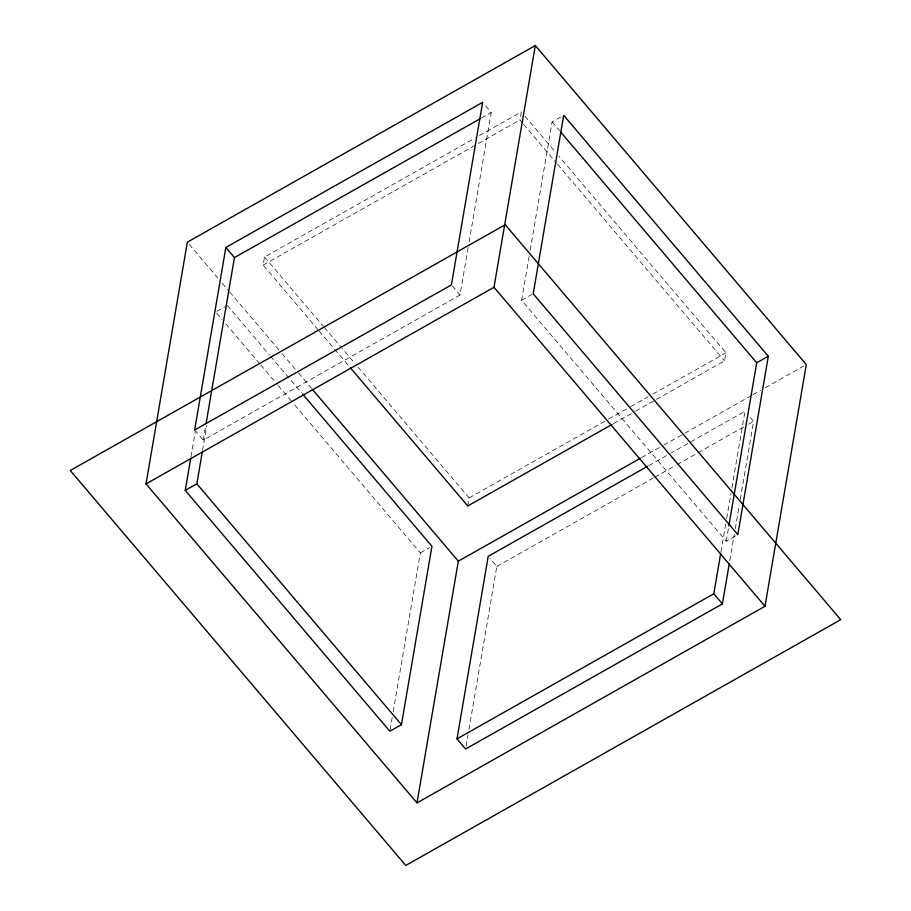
<?xml version="1.0" encoding="UTF-8"?>
<svg xmlns="http://www.w3.org/2000/svg" width="911" height="911" viewBox="0 0 911 911"><rect width="100%" height="100%" fill="white"/><g stroke="black" fill="none" stroke-linecap="round" stroke-linejoin="round"><path stroke-width="0.68" stroke-dasharray="4.55 3.42" d="M190.957 456.912L195.25 431.825M468.129 247.655L460.032 295.027L203.244 440.127L205.385 427.578M202.561 450.364L206.843 425.278M318.201 329.896L263.142 265.09L264.52 257.027L474.392 138.449M469.074 242.087L491.234 112.497L484.345 104.401M390.09 729.836L392.231 717.299M393.188 711.719L420.347 552.852L292.807 402.708M522.686 123.236L519.93 120.001L521.308 111.939L475.633 137.755M467.764 505.958L469.142 497.907L358.114 367.213M735.507 535.93L726.226 541.18L521.616 300.3L529.234 255.706M530.191 250.126L552.1 121.915L561.381 116.676M466.09 746.211L468.003 735.063M468.949 729.483L496.814 566.46L489.936 558.363M635.662 411.1L724.541 360.87L725.919 352.819L558.933 156.225M720.943 551.975L725.703 524.11M726.659 518.53L730.952 493.455M731.897 487.875L745.004 411.248L670.929 453.097M726.226 541.18L728.606 527.241M729.779 560.709L734.312 534.233M735.268 528.665L739.311 504.967M740.267 499.399L753.602 421.372L749.297 416.304M481.35 118.077L491.234 112.497M263.142 265.09L519.93 120.001M216.886 311.323L226.167 306.073M521.616 300.3L532.047 294.401M469.142 497.907L607.409 419.777M608.639 419.083L629.626 407.228M630.856 406.522L648.142 396.763M653.085 393.973L725.919 352.819M613.433 423.649L634.42 411.795M420.347 552.852L429.628 547.602M641.595 457.607L662.65 445.707M663.891 445.012L683.694 433.818M684.935 433.112L751.803 395.34M753.044 394.634L760.48 390.432M765.434 387.642L803.821 365.949M648.712 465.646L669.699 453.792M496.814 566.46L653.608 477.876M654.838 477.17L675.825 465.316M677.067 464.621L696.813 453.462M698.054 452.756L743.729 426.952M748.66 424.162L753.602 421.372M552.1 121.915L559.445 130.558M524.975 116.266L555.255 151.909M523.597 124.317L556.632 163.206M557.555 164.287L724.541 360.87M452.289 285.917L460.032 295.027M264.52 257.027L323.246 326.161M324.168 327.243L354.447 362.885M319.112 330.978L349.391 366.621M189.181 244.33L218.583 278.925M222.25 283.253L228.684 290.825M229.606 291.907L281.043 352.466M281.954 353.548L297.578 371.927M298.489 373.009L311.357 388.143M227.329 305.424L269.542 355.108M270.453 356.19L301.655 392.914M216.647 313.054L222.159 319.533M225.826 323.86L259.772 363.819M260.694 364.901L277.206 384.34M278.128 385.421L291.884 401.626M194.647 429.992L203.244 440.127"/><path stroke-width="1.37" d="M146.022 483.9L187.347 242.167L535.315 45.55L806.292 364.548L764.978 606.282L416.999 802.898L146.022 483.9L494.001 287.284L535.315 45.55M225.848 247.462L194.647 429.992L451.423 284.904L482.625 102.374L225.848 247.462L234.446 257.585L206.102 423.399M302.566 393.996L431.939 546.293L401.455 724.678L389.851 731.237L185.24 490.357L190.718 458.313M401.455 724.678L196.833 483.809L202.322 451.754M416.999 802.898L458.324 561.165L312.268 389.225M729.312 563.499L722.4 603.902L465.623 748.99L457.015 738.867L488.216 556.336L647.47 466.352M722.4 603.902L713.803 593.778L720.703 553.364M728.846 525.841L756.711 362.783L560.356 131.639M768.315 356.235L737.819 534.62L533.208 293.752L563.704 115.355L768.315 356.235L756.711 362.783M234.446 257.585L480.12 118.772M185.24 490.357L196.833 483.809M612.203 424.355L467.764 505.958L350.314 367.702M458.324 561.165L640.353 458.301M457.015 738.867L713.803 593.778M494.001 287.284L764.978 606.282M505.229 224.732L70.272 470.497L405.771 865.45L840.728 619.685L505.229 224.732"/></g></svg>
